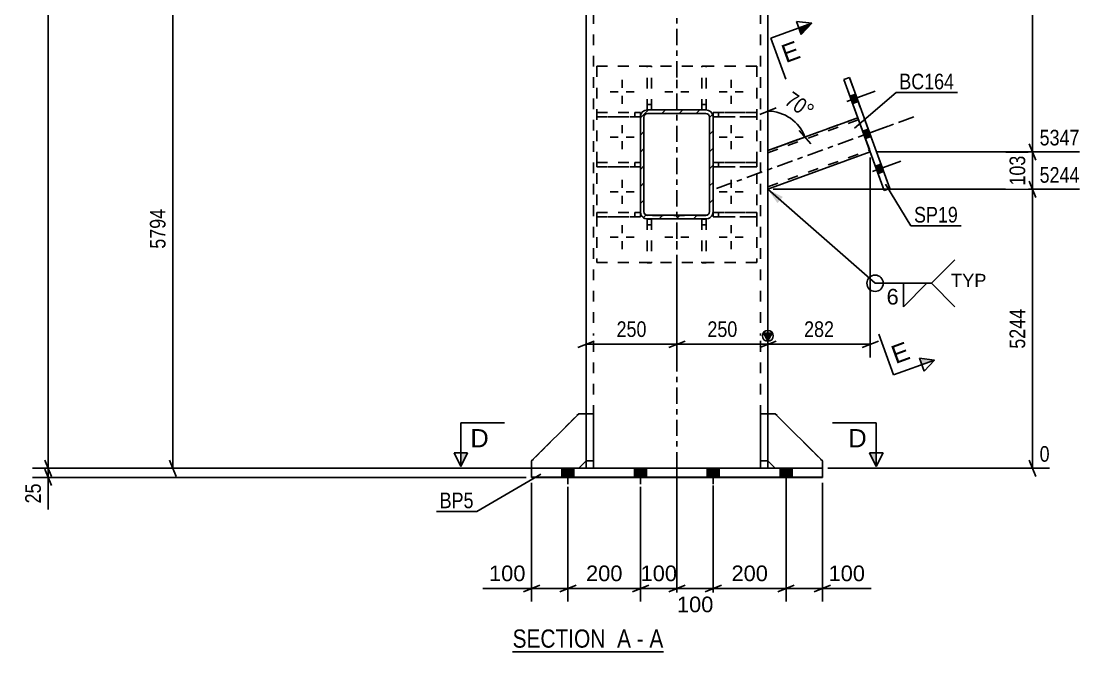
# Model space of a CAD drawing. Header units: millimetres. Extents: x 0 to 841, y 0 to 594.
# Drawn here: x 233.4 to 428.1, y 200.1 to 315.8 of the extents above; entities that cross this region are included whole.
import ezdxf

# ---------------------------------------------------------------- set-up
doc = ezdxf.new("R2010")
doc.units = ezdxf.units.MM
doc.linetypes.add('DXK_LINE_DOT2', pattern=[3.9198, 1.9599, -1.9599])
doc.linetypes.add('DXK_LINE_DOT3', pattern=[5.9187, 2.979, -0.9799, 0.9799, -0.9799])
doc.styles.add('Arial', font='ARIAL.TTF', dxfattribs={"height": 0.2})
doc.styles.add('Arial Narrow', font='ARIALN.TTF', dxfattribs={"height": 0.2})

# ---------------------------------------------------------------- blocks, each defined once
blk = doc.blocks.new('Unknown-284859361-17 - 2444')
at = {"color": 6, "linetype": 'Continuous'}
blk.add_line((323.51, 200.13), (351.16, 200.13), dxfattribs=at)
at = {"color": 0, "linetype": 'Continuous'}
for points in [[(341.62, 200.88), (341.62, 204.38), (323.51, 204.38), (323.51, 200.88)], [(345.23, 200.88), (345.23, 204.38), (342.67, 204.38), (342.67, 200.88)], [(347.55, 200.88), (347.55, 204.38), (346.28, 204.38), (346.28, 200.88)], [(351.16, 200.88), (351.16, 204.38), (348.6, 204.38), (348.6, 200.88)]]:
    blk.add_wipeout(points, dxfattribs=at)
at = {"color": 7, "linetype": 'Continuous', "style": 'Arial Narrow'}
for s, p in [('SECTION ', (323.51, 200.88)), ('A', (342.67, 200.88)), ('A', (348.6, 200.88)), ('-', (346.28, 200.88))]:
    blk.add_text(s, height=3.34, dxfattribs=at).set_placement(p)
blk = doc.blocks.new('Part-284859361-2546 - 2444')
at = {"color": 7, "linetype": 'DXK_LINE_DOT2'}
for p, q in [((338.94, 279.9), (338.94, 280.7)), ((338.94, 280.7), (346.94, 280.7)), ((338.94, 280.7), (345.94, 280.7)), ((345.94, 279.9), (345.94, 280.7)), ((345.94, 280.7), (346.94, 280.7)), ((346.94, 280.7), (346.94, 279.9)), ((346.94, 279.9), (338.94, 279.9)), ((338.94, 279.9), (345.94, 279.9)), ((345.94, 279.9), (346.94, 279.9)), ((346.94, 279.9), (346.94, 279.9))]:
    blk.add_line(p, q, dxfattribs=at)
blk = doc.blocks.new('Part-284859361-2446 - 2444')
at = {"color": 7, "linetype": 'DXK_LINE_DOT2'}
for p, q in [((338.94, 298.23), (338.94, 299.03)), ((338.94, 299.03), (346.94, 299.03)), ((338.94, 299.03), (345.94, 299.03)), ((346.94, 298.23), (338.94, 298.23)), ((338.94, 298.23), (345.94, 298.23)), ((345.94, 298.23), (345.94, 299.03)), ((345.94, 299.03), (346.94, 299.03)), ((345.94, 298.23), (346.94, 298.23)), ((346.94, 299.03), (346.94, 298.23)), ((346.94, 298.23), (346.94, 298.23))]:
    blk.add_line(p, q, dxfattribs=at)
blk = doc.blocks.new('Part-284859361-2570 - 2444')
at = {"color": 7, "linetype": 'DXK_LINE_DOT2'}
for p, q in [((371.65, 243.79), (370.32, 243.79)), ((370.32, 243.79), (370.32, 235.12)), ((371.65, 243.79), (370.32, 243.79)), ((380.32, 235.12), (371.65, 243.79)), ((371.65, 243.79), (371.65, 243.79)), ((371.65, 243.79), (380.32, 235.12)), ((371.65, 233.79), (370.32, 235.12)), ((371.65, 233.79), (371.65, 233.8)), ((371.65, 233.79), (380.32, 233.79)), ((371.65, 233.79), (371.65, 233.79)), ((371.65, 233.79), (380.32, 233.79)), ((380.32, 233.79), (380.32, 235.12)), ((380.32, 233.79), (380.32, 233.8))]:
    blk.add_line(p, q, dxfattribs=at)
at = {"color": 2, "linetype": 'Continuous'}
blk.add_line((371.65, 233.8), (370.32, 235.12), dxfattribs=at)
blk = doc.blocks.new('Part-284859361-2447 - 2444')
at = {"color": 7, "linetype": 'DXK_LINE_DOT2'}
for p, q in [((361.27, 299.03), (360.27, 299.03)), ((360.27, 299.03), (360.27, 299.03)), ((360.27, 299.03), (368.27, 299.03)), ((360.27, 299.03), (360.27, 298.23)), ((360.27, 298.23), (361.27, 298.23)), ((368.27, 298.23), (360.27, 298.23)), ((368.27, 299.03), (361.27, 299.03)), ((361.27, 299.03), (361.27, 298.23)), ((361.27, 298.23), (368.27, 298.23)), ((368.27, 299.03), (368.27, 298.23))]:
    blk.add_line(p, q, dxfattribs=at)
blk = doc.blocks.new('Part-284859361-2512 - 2444')
at = {"color": 2, "linetype": 'Continuous'}
for p, q in [((385.27, 305.48), (384.27, 305.12)), ((384.27, 305.11), (384.27, 305.12)), ((391.68, 284.76), (384.27, 305.12)), ((384.27, 305.11), (384.27, 305.11)), ((384.27, 305.11), (386.83, 298.07)), ((392.68, 285.12), (385.27, 305.48)), ((389.11, 291.8), (391.68, 284.75)), ((391.68, 284.75), (392.68, 285.12)), ((391.68, 284.76), (392.68, 285.12)), ((391.68, 284.75), (391.68, 284.76)), ((392.68, 285.12), (392.68, 285.12)), ((392.68, 285.12), (392.68, 285.12))]:
    blk.add_line(p, q, dxfattribs=at)
at = {"color": 7, "linetype": 'DXK_LINE_DOT2'}
for p, q in [((384.27, 305.11), (385.27, 305.48)), ((392.68, 285.12), (385.27, 305.48)), ((385.27, 305.48), (385.27, 305.48)), ((386.83, 298.07), (389.11, 291.8))]:
    blk.add_line(p, q, dxfattribs=at)
blk = doc.blocks.new('Part-284859361-2590 - 2444')
at = {"color": 7, "linetype": 'DXK_LINE_DOT2'}
for p, q in [((347.04, 298.69), (346.94, 298.18)), ((346.94, 298.17), (347.04, 298.68)), ((346.94, 298.18), (346.94, 280.84)), ((347.65, 298.43), (347.6, 298.17)), ((347.6, 298.18), (347.65, 298.43)), ((347.6, 298.18), (347.6, 280.84)), ((347.65, 298.43), (347.65, 298.43)), ((347.76, 299.41), (348.27, 299.51)), ((348.27, 299.51), (347.76, 299.41)), ((348.01, 298.8), (348.27, 298.85)), ((348.27, 298.84), (348.01, 298.79)), ((348.27, 299.51), (358.94, 299.51)), ((348.27, 299.51), (348.27, 299.51)), ((348.27, 299.51), (358.94, 299.51)), ((348.27, 298.85), (358.94, 298.85)), ((348.27, 298.84), (348.27, 298.85)), ((358.94, 298.84), (348.27, 298.84)), ((358.94, 299.51), (358.94, 299.51)), ((358.94, 299.51), (359.45, 299.41)), ((359.45, 299.41), (358.94, 299.51)), ((358.94, 298.85), (358.94, 298.84)), ((358.94, 298.85), (359.19, 298.8)), ((359.19, 298.79), (358.94, 298.84)), ((359.55, 298.43), (359.55, 298.43)), ((359.6, 298.17), (359.55, 298.43)), ((359.55, 298.43), (359.6, 298.18)), ((359.6, 298.18), (359.6, 280.84)), ((360.27, 298.18), (360.17, 298.69)), ((360.17, 298.68), (360.27, 298.17)), ((360.27, 298.18), (360.27, 280.84)), ((346.94, 280.85), (347.04, 280.34)), ((347.04, 280.33), (346.94, 280.84)), ((347.04, 280.33), (347.04, 280.34)), ((347.65, 280.59), (347.6, 280.85)), ((347.6, 280.84), (347.65, 280.59)), ((359.6, 280.85), (359.55, 280.59)), ((359.55, 280.59), (359.6, 280.84)), ((360.17, 280.34), (360.27, 280.85)), ((360.27, 280.84), (360.17, 280.33)), ((360.17, 280.33), (360.17, 280.34)), ((348.27, 279.51), (347.76, 279.61)), ((347.76, 279.61), (348.27, 279.51)), ((348.27, 280.18), (348.01, 280.23)), ((348.01, 280.22), (348.27, 280.17)), ((348.27, 280.18), (358.94, 280.18)), ((348.27, 280.17), (348.27, 280.18)), ((358.94, 280.17), (348.27, 280.17)), ((348.27, 279.51), (358.94, 279.51)), ((348.27, 279.51), (348.27, 279.51)), ((358.94, 279.51), (348.27, 279.51)), ((359.19, 280.23), (358.94, 280.18)), ((358.94, 280.17), (359.19, 280.22)), ((358.94, 280.18), (358.94, 280.17)), ((359.45, 279.61), (358.94, 279.51)), ((358.94, 279.51), (359.45, 279.61)), ((358.94, 279.51), (358.94, 279.51))]:
    blk.add_line(p, q, dxfattribs=at)
at = {"color": 7, "linetype": 'DXK_LINE_DOT3'}
blk.add_line((353.6, 289.51), (353.6, 289.51), dxfattribs=at)
at = {"color": 7, "linetype": 'DXK_LINE_DOT2'}
for centre, radius, start, end in [((348.27, 298.17), 1.33, 112.5, 157.5), ((348.27, 298.18), 1.33, 112.5, 157.5), ((348.27, 298.18), 0.667, 112.5, 157.5), ((348.27, 298.17), 0.667, 112.5, 157.5), ((358.94, 298.18), 0.667, 22.5, 67.5), ((358.94, 298.17), 0.667, 22.5, 67.5), ((358.94, 298.17), 1.33, 22.5, 67.5), ((358.94, 298.18), 1.33, 22.5, 67.5), ((348.27, 280.85), 1.33, 202.5, 247.5), ((348.27, 280.84), 1.33, 202.5, 247.5), ((348.27, 280.84), 0.667, 202.5, 247.5), ((348.27, 280.85), 0.667, 202.5, 247.5), ((358.94, 280.84), 0.667, 292.5, 337.5), ((358.94, 280.85), 0.667, 292.5, 337.5), ((358.94, 280.85), 1.33, 292.5, 337.5), ((358.94, 280.84), 1.33, 292.5, 337.5)]:
    blk.add_arc(centre, radius, start, end, dxfattribs=at)
blk = doc.blocks.new('Bolt-284859361-2462 - 2444')
at = {"linetype": 'Continuous'}
for points in [[(332.55, 232.13), (334.75, 232.13), (334.75, 233.8), (332.55, 233.8)], [(332.55, 232.12), (334.75, 232.12), (334.75, 233.79), (332.55, 233.79)], [(332.55, 232.12), (334.75, 232.12), (334.75, 233.79), (332.55, 233.79)], [(332.55, 232.13), (334.75, 232.13), (334.75, 233.79), (332.55, 233.79)], [(345.89, 232.13), (348.09, 232.13), (348.09, 233.8), (345.89, 233.8)], [(345.89, 232.12), (348.09, 232.12), (348.09, 233.79), (345.89, 233.79)], [(359.22, 232.13), (361.42, 232.13), (361.42, 233.8), (359.22, 233.8)], [(359.22, 232.12), (361.42, 232.12), (361.42, 233.79), (359.22, 233.79)], [(372.55, 232.13), (374.75, 232.13), (374.75, 233.8), (372.55, 233.8)], [(372.55, 232.12), (374.75, 232.12), (374.75, 233.79), (372.55, 233.79)], [(372.55, 232.12), (374.75, 232.12), (374.75, 233.79), (372.55, 233.79)], [(372.55, 232.13), (374.75, 232.13), (374.75, 233.79), (372.55, 233.79)]]:
    blk.add_hatch(color=1, dxfattribs=at).paths.add_polyline_path(points)
at = {"color": 1, "linetype": 'Continuous'}
for p, q in [((332.55, 232.13), (332.55, 233.8)), ((332.55, 232.12), (332.55, 233.79)), ((332.55, 232.12), (332.55, 233.79)), ((332.55, 232.13), (332.55, 233.79)), ((333.65, 230.86), (333.65, 233.8)), ((333.65, 230.86), (333.65, 233.79)), ((333.65, 230.86), (333.65, 233.79)), ((333.65, 230.86), (333.65, 233.79)), ((334.75, 232.13), (334.75, 233.8)), ((334.75, 232.12), (334.75, 233.79)), ((334.75, 232.12), (334.75, 233.79)), ((334.75, 232.13), (334.75, 233.79)), ((345.89, 232.13), (345.89, 233.8)), ((345.89, 232.12), (345.89, 233.79)), ((346.99, 230.86), (346.99, 233.8)), ((346.99, 230.86), (346.99, 233.79)), ((348.09, 232.13), (348.09, 233.8)), ((348.09, 232.12), (348.09, 233.79)), ((359.22, 232.13), (359.22, 233.8)), ((359.22, 232.12), (359.22, 233.79)), ((360.32, 230.86), (360.32, 233.8)), ((360.32, 230.86), (360.32, 233.79)), ((361.42, 232.13), (361.42, 233.8)), ((361.42, 232.12), (361.42, 233.79)), ((372.55, 232.13), (372.55, 233.8)), ((372.55, 232.12), (372.55, 233.79)), ((372.55, 232.12), (372.55, 233.79)), ((372.55, 232.13), (372.55, 233.79)), ((373.65, 230.86), (373.65, 233.8)), ((373.65, 230.86), (373.65, 233.79)), ((373.65, 230.86), (373.65, 233.79)), ((373.65, 230.86), (373.65, 233.79)), ((374.75, 232.13), (374.75, 233.8)), ((374.75, 232.12), (374.75, 233.79)), ((374.75, 232.12), (374.75, 233.79)), ((374.75, 232.13), (374.75, 233.79))]:
    blk.add_line(p, q, dxfattribs=at)
blk = doc.blocks.new('Bolt-284859361-2463 - 2444')
at = {"linetype": 'Continuous'}
for points in [[(386.89, 301.03), (386.39, 302.41), (385.39, 302.05), (385.89, 300.67)], [(386.89, 301.03), (386.39, 302.41), (385.39, 302.04), (385.89, 300.67)], [(386.89, 301.03), (386.39, 302.41), (385.39, 302.04), (385.89, 300.66)], [(389.23, 294.61), (388.73, 295.99), (387.72, 295.62), (388.22, 294.25)], [(389.23, 294.61), (388.73, 295.99), (387.72, 295.62), (388.22, 294.24)], [(391.56, 288.19), (391.06, 289.57), (390.06, 289.2), (390.56, 287.82)], [(391.56, 288.19), (391.06, 289.57), (390.06, 289.2), (390.56, 287.82)], [(391.56, 288.19), (391.06, 289.57), (390.06, 289.2), (390.56, 287.82)]]:
    blk.add_hatch(color=1, dxfattribs=at).paths.add_polyline_path(points)
at = {"color": 1, "linetype": 'Continuous'}
for p, q in [((384.82, 301.06), (390.02, 302.95)), ((384.82, 301.06), (390.02, 302.95)), ((384.82, 301.06), (390.02, 302.95)), ((385.39, 302.05), (386.39, 302.41)), ((385.39, 302.04), (386.39, 302.41)), ((385.39, 302.04), (386.39, 302.41)), ((385.89, 300.67), (386.89, 301.03)), ((385.89, 300.67), (386.89, 301.03)), ((385.89, 300.66), (386.89, 301.03)), ((387.16, 294.64), (392.36, 296.53)), ((387.16, 294.64), (392.36, 296.53)), ((387.72, 295.62), (388.73, 295.99)), ((387.72, 295.62), (388.73, 295.99)), ((388.22, 294.25), (389.23, 294.61)), ((388.22, 294.24), (389.23, 294.61)), ((389.5, 288.22), (394.7, 290.11)), ((389.5, 288.22), (394.7, 290.11)), ((389.5, 288.21), (394.7, 290.11)), ((390.06, 289.2), (391.06, 289.57)), ((390.06, 289.2), (391.06, 289.57)), ((390.06, 289.2), (391.06, 289.57)), ((390.56, 287.82), (391.56, 288.19)), ((390.56, 287.82), (391.56, 288.19)), ((390.56, 287.82), (391.56, 288.19))]:
    blk.add_line(p, q, dxfattribs=at)
blk = doc.blocks.new('Bolt-284859361-2468 - 2444')
at = {"color": 1, "linetype": 'Continuous'}
for p, q in [((343.6, 305.04), (343.6, 303.58)), ((353.6, 305.04), (353.6, 303.58)), ((363.6, 305.04), (363.6, 303.58)), ((341.4, 302.84), (342.87, 302.84)), ((343.6, 300.64), (343.6, 302.11)), ((345.8, 302.84), (344.34, 302.84)), ((351.4, 302.84), (352.87, 302.84)), ((353.6, 300.64), (353.6, 302.11)), ((355.8, 302.84), (354.34, 302.84)), ((361.4, 302.84), (362.87, 302.84)), ((363.6, 300.64), (363.6, 302.11)), ((365.8, 302.84), (364.34, 302.84)), ((343.6, 296.71), (343.6, 295.24)), ((363.6, 296.71), (363.6, 295.24)), ((341.4, 294.51), (342.87, 294.51)), ((345.8, 294.51), (344.34, 294.51)), ((361.4, 294.51), (362.87, 294.51)), ((365.8, 294.51), (364.34, 294.51)), ((343.6, 292.31), (343.6, 293.77)), ((363.6, 292.31), (363.6, 293.77)), ((343.6, 286.71), (343.6, 285.24)), ((363.6, 286.71), (363.6, 285.24)), ((341.4, 284.51), (342.87, 284.51)), ((345.8, 284.51), (344.34, 284.51)), ((361.4, 284.51), (362.87, 284.51)), ((365.8, 284.51), (364.34, 284.51)), ((343.6, 282.31), (343.6, 283.77)), ((363.6, 282.31), (363.6, 283.77)), ((343.6, 278.37), (343.6, 276.91)), ((353.6, 278.37), (353.6, 276.91)), ((363.6, 278.37), (363.6, 276.91)), ((341.4, 276.17), (342.87, 276.17)), ((343.6, 273.97), (343.6, 275.44)), ((345.8, 276.17), (344.34, 276.17)), ((351.4, 276.17), (352.87, 276.17)), ((353.6, 273.97), (353.6, 275.44)), ((355.8, 276.17), (354.34, 276.17)), ((361.4, 276.17), (362.87, 276.17)), ((363.6, 273.97), (363.6, 275.44)), ((365.8, 276.17), (364.34, 276.17))]:
    blk.add_line(p, q, dxfattribs=at)
blk = doc.blocks.new('Part-284859361-2543 - 2444')
at = {"color": 7, "linetype": 'DXK_LINE_DOT2'}
for p, q in [((361.27, 280.7), (360.27, 280.7)), ((360.27, 280.7), (360.27, 280.7)), ((360.27, 280.7), (368.27, 280.7)), ((360.27, 280.7), (360.27, 279.9)), ((368.27, 280.7), (361.27, 280.7)), ((361.27, 280.7), (361.27, 279.9)), ((368.27, 280.7), (368.27, 279.9)), ((360.27, 279.9), (361.27, 279.9)), ((368.27, 279.9), (360.27, 279.9)), ((361.27, 279.9), (368.27, 279.9))]:
    blk.add_line(p, q, dxfattribs=at)
blk = doc.blocks.new('Part-284859361-2483 - 2444')
at = {"linetype": 'Continuous'}
blk.add_hatch(color=2, dxfattribs=at).paths.add_polyline_path([(370.32, 257.18), (369.52, 258.58), (371.12, 258.58)])
at = {"color": 2, "linetype": 'Continuous'}
for p, q in [((336.99, 517.2), (336.99, 258.13)), ((370.32, 517.2), (370.32, 258.13)), ((336.99, 257.13), (336.99, 243.8)), ((370.32, 257.18), (369.52, 258.58)), ((369.52, 258.58), (371.12, 258.58)), ((371.12, 258.58), (370.32, 257.18)), ((370.32, 257.13), (370.32, 243.8))]:
    blk.add_line(p, q, dxfattribs=at)
at = {"color": 7, "linetype": 'DXK_LINE_DOT2'}
for p, q in [((338.32, 517.2), (338.32, 258.13)), ((368.99, 517.2), (368.99, 258.13)), ((338.32, 257.13), (338.32, 233.79)), ((368.99, 257.13), (368.99, 233.79)), ((336.99, 243.8), (336.99, 233.79)), ((370.32, 243.8), (370.32, 233.79)), ((337.19, 233.79), (336.99, 233.79)), ((336.99, 233.79), (336.99, 233.79)), ((336.99, 233.79), (337.19, 233.79)), ((337.77, 233.8), (337.19, 233.79)), ((337.19, 233.79), (337.77, 233.79)), ((338.63, 233.8), (337.77, 233.8)), ((337.77, 233.79), (338.63, 233.79)), ((338.32, 233.79), (338.32, 233.8)), ((338.32, 233.79), (338.42, 233.79)), ((338.32, 233.79), (338.32, 233.79)), ((338.42, 233.79), (338.32, 233.79)), ((338.42, 233.79), (338.71, 233.79)), ((338.71, 233.79), (338.42, 233.79)), ((339.65, 233.8), (338.63, 233.8)), ((338.63, 233.79), (339.65, 233.79)), ((338.71, 233.79), (339.14, 233.79)), ((339.14, 233.79), (338.71, 233.79)), ((339.14, 233.79), (339.65, 233.79)), ((339.65, 233.79), (339.14, 233.79)), ((339.65, 233.8), (367.65, 233.8)), ((339.65, 233.79), (367.65, 233.79)), ((339.65, 233.79), (367.65, 233.79)), ((339.65, 233.79), (367.65, 233.79)), ((367.65, 233.79), (368.16, 233.79)), ((368.67, 233.8), (367.65, 233.8)), ((368.16, 233.79), (367.65, 233.79)), ((367.65, 233.79), (368.67, 233.79)), ((368.16, 233.79), (368.6, 233.79)), ((368.6, 233.79), (368.16, 233.79)), ((368.6, 233.79), (368.89, 233.79)), ((368.89, 233.79), (368.6, 233.79)), ((369.54, 233.8), (368.67, 233.8)), ((368.67, 233.79), (369.54, 233.79)), ((368.89, 233.79), (368.99, 233.79)), ((368.99, 233.79), (368.89, 233.79)), ((368.99, 233.79), (368.99, 233.8)), ((368.99, 233.79), (368.99, 233.79)), ((370.12, 233.79), (369.54, 233.8)), ((369.54, 233.79), (370.12, 233.79)), ((370.32, 233.79), (370.12, 233.79)), ((370.12, 233.79), (370.32, 233.79)), ((370.32, 233.79), (370.32, 233.79))]:
    blk.add_line(p, q, dxfattribs=at)
at = {"color": 7, "linetype": 'DXK_LINE_DOT3'}
for p, q in [((353.65, 258.13), (353.65, 517.2)), ((353.65, 233.79), (353.65, 257.13))]:
    blk.add_line(p, q, dxfattribs=at)
at = {"color": 2, "linetype": 'Continuous'}
blk.add_circle((370.32, 258.08), 1, dxfattribs=at)
blk = doc.blocks.new('Part-284859361-2498 - 2444')
at = {"color": 2, "linetype": 'Continuous'}
for p, q in [((326.99, 232.12), (326.99, 233.8)), ((326.99, 233.8), (380.32, 233.8)), ((380.32, 232.12), (380.32, 233.8)), ((326.99, 232.13), (326.99, 232.12)), ((380.32, 232.13), (326.99, 232.13)), ((326.99, 232.12), (380.32, 232.12)), ((380.32, 232.13), (380.32, 232.12))]:
    blk.add_line(p, q, dxfattribs=at)
at = {"color": 7, "linetype": 'DXK_LINE_DOT2'}
blk.add_line((326.99, 233.79), (380.32, 233.79), dxfattribs=at)
blk = doc.blocks.new('Part-284859361-2499 - 2444')
at = {"color": 7, "linetype": 'DXK_LINE_DOT2'}
for p, q in [((336.99, 243.79), (336.99, 233.79)), ((338.32, 243.79), (336.99, 243.79)), ((336.99, 243.79), (338.32, 243.79)), ((338.32, 233.79), (338.32, 243.79)), ((336.99, 235.12), (338.32, 235.12)), ((338.32, 235.12), (336.99, 235.12)), ((336.99, 233.79), (336.99, 233.8)), ((336.99, 233.79), (336.99, 233.79)), ((336.99, 233.79), (338.32, 233.79)), ((336.99, 233.79), (338.32, 233.79)), ((338.32, 233.79), (338.32, 233.79))]:
    blk.add_line(p, q, dxfattribs=at)
blk = doc.blocks.new('Part-284859361-2500 - 2444')
at = {"color": 2, "linetype": 'Continuous'}
for p, q in [((335.65, 243.8), (326.99, 235.13)), ((335.65, 243.8), (335.65, 243.8)), ((336.99, 243.8), (335.65, 243.8)), ((326.99, 235.13), (326.99, 235.13)), ((326.99, 235.13), (326.99, 233.8)), ((335.66, 233.8), (336.99, 235.13))]:
    blk.add_line(p, q, dxfattribs=at)
at = {"color": 7, "linetype": 'DXK_LINE_DOT2'}
for p, q in [((326.99, 235.13), (335.65, 243.8)), ((335.65, 243.8), (336.99, 243.8)), ((336.99, 243.8), (336.99, 235.13)), ((335.65, 233.8), (326.99, 233.8)), ((326.99, 233.8), (335.65, 233.8)), ((326.99, 233.8), (326.99, 233.8)), ((336.99, 235.13), (335.65, 233.8)), ((335.65, 233.8), (335.65, 233.8)), ((335.65, 233.8), (335.66, 233.8))]:
    blk.add_line(p, q, dxfattribs=at)
blk = doc.blocks.new('Part-284859361-2501 - 2444')
at = {"color": 7, "linetype": 'DXK_LINE_DOT2'}
for p, q in [((368.99, 233.79), (368.99, 243.79)), ((370.32, 243.79), (368.99, 243.79)), ((368.99, 243.79), (370.32, 243.79)), ((370.32, 233.79), (370.32, 243.79)), ((368.99, 235.12), (370.32, 235.12)), ((370.32, 235.12), (368.99, 235.12)), ((368.99, 233.79), (368.99, 233.79)), ((368.99, 233.79), (370.32, 233.79)), ((368.99, 233.79), (370.32, 233.79)), ((370.32, 233.79), (370.32, 233.8)), ((370.32, 233.79), (370.32, 233.79))]:
    blk.add_line(p, q, dxfattribs=at)
blk = doc.blocks.new('Part-284859361-2502 - 2444')
at = {"color": 2, "linetype": 'Continuous'}
for p, q in [((371.65, 243.8), (370.32, 243.8)), ((380.32, 235.13), (371.65, 243.8)), ((371.65, 243.8), (371.65, 243.8)), ((371.65, 233.8), (370.32, 235.13)), ((380.32, 233.8), (380.32, 235.13))]:
    blk.add_line(p, q, dxfattribs=at)
at = {"color": 7, "linetype": 'DXK_LINE_DOT2'}
for p, q in [((370.32, 243.8), (370.32, 235.13)), ((371.65, 243.8), (370.32, 243.8)), ((371.65, 243.8), (380.32, 235.13)), ((371.65, 233.8), (370.32, 235.13)), ((371.65, 233.8), (371.65, 233.8)), ((371.65, 233.8), (380.32, 233.8)), ((371.65, 233.8), (371.65, 233.8)), ((380.32, 233.8), (371.65, 233.8)), ((380.32, 233.8), (380.32, 233.8)), ((380.32, 233.8), (380.32, 233.8)), ((380.32, 233.8), (380.32, 233.8))]:
    blk.add_line(p, q, dxfattribs=at)
blk = doc.blocks.new('Part-284859361-2503 - 2444')
at = {"color": 2, "linetype": 'Continuous'}
for p, q in [((336.99, 243.8), (336.99, 243.8)), ((338.32, 243.8), (336.99, 243.8)), ((336.99, 243.8), (336.99, 233.8)), ((338.32, 243.8), (338.32, 243.8)), ((338.32, 243.8), (338.32, 233.8)), ((338.32, 235.13), (336.99, 235.13)), ((336.99, 233.8), (338.32, 233.8))]:
    blk.add_line(p, q, dxfattribs=at)
at = {"color": 7, "linetype": 'DXK_LINE_DOT2'}
for p, q in [((336.99, 243.8), (338.32, 243.8)), ((336.99, 235.13), (338.32, 235.13)), ((336.99, 235.13), (336.99, 233.8)), ((338.32, 233.8), (336.99, 233.8)), ((336.99, 233.8), (336.99, 233.8)), ((338.32, 235.13), (338.32, 233.8)), ((338.32, 233.8), (338.32, 233.8))]:
    blk.add_line(p, q, dxfattribs=at)
blk = doc.blocks.new('Part-284859361-2504 - 2444')
at = {"color": 7, "linetype": 'DXK_LINE_DOT2'}
for p, q in [((326.99, 235.12), (335.65, 243.79)), ((335.65, 243.79), (326.99, 235.12)), ((335.65, 243.79), (336.99, 243.79)), ((335.65, 243.79), (335.65, 243.79)), ((336.99, 243.79), (335.65, 243.79)), ((336.99, 243.79), (336.99, 235.12)), ((326.99, 233.79), (326.99, 235.12)), ((335.65, 233.79), (326.99, 233.79)), ((326.99, 233.79), (335.65, 233.79)), ((336.99, 235.12), (335.65, 233.79)), ((335.65, 233.79), (335.66, 233.8)), ((335.65, 233.79), (335.65, 233.79))]:
    blk.add_line(p, q, dxfattribs=at)
at = {"color": 2, "linetype": 'Continuous'}
blk.add_line((335.66, 233.8), (336.99, 235.12), dxfattribs=at)
blk = doc.blocks.new('Part-284859361-2575 - 2444')
at = {"color": 7, "linetype": 'DXK_LINE_DOT3'}
blk.add_line((360.92, 285.09), (397.37, 298.35), dxfattribs=at)
at = {"color": 2, "linetype": 'Continuous'}
for p, q in [((370.32, 292.06), (386.83, 298.07)), ((370.32, 284.96), (389.11, 291.8)), ((370.32, 284.96), (389.11, 291.8))]:
    blk.add_line(p, q, dxfattribs=at)
at = {"color": 7, "linetype": 'DXK_LINE_DOT2'}
for p, q in [((370.32, 292.05), (386.83, 298.07)), ((386.83, 298.07), (386.83, 298.07)), ((386.83, 298.07), (386.85, 298.01)), ((386.85, 298.01), (386.83, 298.07)), ((386.85, 298.01), (386.91, 297.85)), ((386.91, 297.85), (386.85, 298.01)), ((386.91, 297.85), (387, 297.6)), ((386.97, 297.69), (386.91, 297.85)), ((370.32, 291.63), (386.97, 297.69)), ((370.32, 291.63), (386.97, 297.69)), ((386.97, 297.69), (388.97, 292.21)), ((386.97, 297.69), (386.97, 297.69)), ((386.98, 297.66), (386.97, 297.69)), ((386.98, 297.66), (386.97, 297.69)), ((387.01, 297.58), (386.98, 297.66)), ((387, 297.6), (386.98, 297.66)), ((387, 297.6), (388.95, 292.27)), ((387.01, 297.58), (387, 297.6)), ((387.01, 297.58), (388.89, 292.41)), ((387.01, 297.58), (388.94, 292.29)), ((370.32, 285.39), (388.98, 292.18)), ((370.32, 285.39), (388.98, 292.18)), ((370.32, 292.06), (370.32, 284.96)), ((388.94, 292.29), (388.89, 292.41)), ((388.94, 292.29), (388.97, 292.21)), ((388.97, 292.21), (388.94, 292.29)), ((388.95, 292.27), (389.03, 292.02)), ((388.97, 292.21), (388.98, 292.18)), ((388.98, 292.18), (388.97, 292.21)), ((389.03, 292.02), (388.97, 292.21)), ((388.98, 292.18), (388.98, 292.18)), ((389.03, 292.02), (389.09, 291.86)), ((389.09, 291.86), (389.03, 292.02)), ((389.09, 291.86), (389.11, 291.8)), ((389.11, 291.8), (389.09, 291.86)), ((389.11, 291.8), (389.11, 291.8))]:
    blk.add_line(p, q, dxfattribs=at)
blk = doc.blocks.new('Part-284859361-2522 - 2444')
at = {"linetype": 'Continuous'}
h = blk.add_hatch(dxfattribs=at)
h.set_pattern_fill('', scale=0.7, style=0, pattern_type=0)
h.set_pattern_definition([(45, (360.1673, 298.698), (-1.57154, 1.57154), [])])
h.paths.add_polyline_path([(360.27, 298.19), (360.17, 298.7), (359.88, 299.13), (359.45, 299.42), (358.94, 299.52), (348.27, 299.52), (347.76, 299.42), (347.33, 299.13), (347.04, 298.7), (346.94, 298.19), (346.94, 280.85), (347.04, 280.34), (347.33, 279.91), (347.76, 279.62), (348.27, 279.52), (358.94, 279.52), (359.45, 279.62), (359.88, 279.91), (360.17, 280.34), (360.27, 280.85)])
h.paths.add_polyline_path([(359.55, 280.6), (359.41, 280.38), (359.19, 280.24), (358.94, 280.19), (348.27, 280.19), (348.01, 280.24), (347.8, 280.38), (347.65, 280.6), (347.6, 280.85), (347.6, 298.19), (347.65, 298.44), (347.8, 298.66), (348.01, 298.8), (348.27, 298.85), (358.94, 298.85), (359.19, 298.8), (359.41, 298.66), (359.55, 298.44), (359.6, 298.19), (359.6, 280.85)])
at = {"color": 7, "linetype": 'DXK_LINE_DOT2'}
for p, q in [((346.94, 298.19), (347.04, 298.7)), ((346.94, 298.19), (346.94, 298.19)), ((346.94, 298.19), (346.94, 280.85)), ((347.65, 298.44), (347.6, 298.19)), ((347.6, 298.19), (347.6, 298.19)), ((347.6, 280.85), (347.6, 298.19)), ((347.65, 298.44), (347.65, 298.44)), ((347.76, 299.42), (348.27, 299.52)), ((348.27, 299.52), (358.94, 299.52)), ((348.27, 299.52), (348.27, 299.52)), ((358.94, 299.52), (358.94, 299.52)), ((358.94, 299.52), (359.45, 299.42)), ((359.55, 298.44), (359.55, 298.44)), ((359.6, 298.19), (359.55, 298.44)), ((359.6, 298.19), (359.6, 298.19)), ((359.6, 280.85), (359.6, 298.19)), ((360.17, 298.7), (360.27, 298.19)), ((360.27, 298.19), (360.27, 280.85)), ((347.04, 280.34), (346.94, 280.85)), ((347.04, 280.34), (347.04, 280.34)), ((347.6, 280.85), (347.6, 280.85)), ((347.6, 280.85), (347.65, 280.6)), ((359.55, 280.6), (359.6, 280.85)), ((359.6, 280.85), (359.6, 280.85)), ((360.27, 280.85), (360.17, 280.34)), ((360.17, 280.34), (360.17, 280.34)), ((348.01, 280.24), (348.27, 280.19)), ((348.27, 280.19), (348.27, 280.19)), ((348.27, 280.19), (358.94, 280.19)), ((358.94, 280.19), (359.19, 280.24)), ((358.94, 280.19), (358.94, 280.19))]:
    blk.add_line(p, q, dxfattribs=at)
at = {"color": 2, "linetype": 'Continuous'}
for p, q in [((347.04, 298.7), (346.94, 298.19)), ((346.94, 280.85), (346.94, 298.19)), ((347.6, 298.19), (347.65, 298.44)), ((347.6, 280.85), (347.6, 298.19)), ((348.27, 299.52), (347.76, 299.42)), ((348.27, 298.85), (348.01, 298.8)), ((348.01, 298.8), (348.27, 298.85)), ((348.27, 299.52), (358.94, 299.52)), ((348.27, 298.85), (348.27, 298.85)), ((348.27, 298.85), (358.94, 298.85)), ((348.27, 298.85), (358.94, 298.85)), ((359.45, 299.42), (358.94, 299.52)), ((358.94, 298.85), (358.94, 298.85)), ((359.19, 298.8), (358.94, 298.85)), ((358.94, 298.85), (359.19, 298.8)), ((359.55, 298.44), (359.6, 298.19)), ((359.6, 280.85), (359.6, 298.19)), ((360.27, 298.19), (360.17, 298.7)), ((360.27, 280.85), (360.27, 298.19)), ((346.94, 280.85), (347.04, 280.34)), ((347.65, 280.6), (347.6, 280.85)), ((359.6, 280.85), (359.55, 280.6)), ((360.17, 280.34), (360.27, 280.85)), ((348.27, 279.52), (347.76, 279.62)), ((347.76, 279.62), (348.27, 279.52)), ((348.27, 280.19), (348.01, 280.24)), ((348.27, 280.19), (358.94, 280.19)), ((348.27, 279.52), (358.94, 279.52)), ((348.27, 279.52), (348.27, 279.52)), ((348.27, 279.52), (358.94, 279.52)), ((359.19, 280.24), (358.94, 280.19)), ((359.45, 279.62), (358.94, 279.52)), ((358.94, 279.52), (359.45, 279.62)), ((358.94, 279.52), (358.94, 279.52))]:
    blk.add_line(p, q, dxfattribs=at)
at = {"color": 7, "linetype": 'DXK_LINE_DOT3'}
blk.add_line((353.6, 289.52), (353.6, 289.52), dxfattribs=at)
at = {"color": 7, "linetype": 'DXK_LINE_DOT2'}
for centre, radius, start, end in [((348.27, 298.19), 1.33, 112.5, 157.5), ((358.94, 298.19), 1.33, 22.5, 67.5), ((348.27, 280.85), 0.667, 202.5, 247.5), ((358.94, 280.85), 0.667, 292.5, 337.5)]:
    blk.add_arc(centre, radius, start, end, dxfattribs=at)
at = {"color": 2, "linetype": 'Continuous'}
for centre, radius, start, end in [((348.27, 298.19), 1.33, 112.5, 157.5), ((348.27, 298.19), 0.667, 112.5, 157.5), ((348.27, 298.19), 0.667, 112.5, 157.5), ((358.94, 298.19), 0.667, 22.5, 67.5), ((358.94, 298.19), 0.667, 22.5, 67.5), ((358.94, 298.19), 1.33, 22.5, 67.5), ((348.27, 280.85), 1.33, 202.5, 247.5), ((348.27, 280.85), 1.33, 202.5, 247.5), ((348.27, 280.85), 0.667, 202.5, 247.5), ((358.94, 280.85), 0.667, 292.5, 337.5), ((358.94, 280.85), 1.33, 292.5, 337.5), ((358.94, 280.85), 1.33, 292.5, 337.5)]:
    blk.add_arc(centre, radius, start, end, dxfattribs=at)
blk = doc.blocks.new('Part-284859361-2539 - 2444')
at = {"color": 7, "linetype": 'DXK_LINE_DOT2'}
for p, q in [((348.2, 299.51), (348.2, 307.51)), ((348.2, 307.51), (349, 307.51)), ((349, 299.51), (349, 307.51)), ((348.2, 300.51), (349, 300.51)), ((348.2, 299.51), (349, 299.51)), ((349, 299.51), (348.2, 299.51)), ((348.2, 299.51), (348.2, 299.51)), ((349, 299.51), (349, 299.51))]:
    blk.add_line(p, q, dxfattribs=at)
blk = doc.blocks.new('Part-284859361-2540 - 2444')
at = {"color": 7, "linetype": 'DXK_LINE_DOT2'}
for p, q in [((358.2, 299.51), (358.2, 307.51)), ((358.2, 307.51), (359, 307.51)), ((359, 299.51), (359, 307.51)), ((358.2, 300.51), (359, 300.51)), ((358.2, 299.51), (359, 299.51)), ((359, 299.51), (358.2, 299.51)), ((358.2, 299.51), (358.2, 299.51)), ((359, 299.51), (359, 299.51))]:
    blk.add_line(p, q, dxfattribs=at)
blk = doc.blocks.new('Part-284859361-2541 - 2444')
at = {"color": 7, "linetype": 'DXK_LINE_DOT2'}
for p, q in [((348.2, 279.46), (348.2, 279.46)), ((348.2, 279.46), (348.2, 271.46)), ((348.2, 279.46), (349, 279.46)), ((348.2, 279.46), (349, 279.46)), ((348.2, 278.46), (349, 278.46)), ((349, 279.46), (349, 279.46)), ((349, 279.46), (349, 271.46)), ((349, 271.46), (348.2, 271.46))]:
    blk.add_line(p, q, dxfattribs=at)
blk = doc.blocks.new('Part-284859361-2542 - 2444')
at = {"color": 7, "linetype": 'DXK_LINE_DOT2'}
for p, q in [((358.2, 279.46), (358.2, 279.46)), ((358.2, 279.46), (358.2, 271.46)), ((358.2, 279.46), (359, 279.46)), ((358.2, 279.46), (359, 279.46)), ((358.2, 278.46), (359, 278.46)), ((359, 279.46), (359, 279.46)), ((359, 279.46), (359, 271.46)), ((359, 271.46), (358.2, 271.46))]:
    blk.add_line(p, q, dxfattribs=at)
blk = doc.blocks.new('Part-284859361-2545 - 2444')
at = {"color": 7, "linetype": 'DXK_LINE_DOT2'}
for p, q in [((361.27, 289.86), (360.27, 289.86)), ((360.27, 289.86), (360.27, 289.86)), ((360.27, 289.86), (368.27, 289.86)), ((360.27, 289.86), (360.27, 289.06)), ((360.27, 289.06), (361.27, 289.06)), ((368.27, 289.06), (360.27, 289.06)), ((368.27, 289.86), (361.27, 289.86)), ((361.27, 289.86), (361.27, 289.06)), ((361.27, 289.06), (368.27, 289.06)), ((368.27, 289.86), (368.27, 289.06))]:
    blk.add_line(p, q, dxfattribs=at)
blk = doc.blocks.new('Part-284859361-2548 - 2444')
at = {"color": 7, "linetype": 'DXK_LINE_DOT2'}
for p, q in [((338.94, 289.06), (338.94, 289.86)), ((338.94, 289.86), (346.94, 289.86)), ((338.94, 289.86), (345.94, 289.86)), ((346.94, 289.06), (338.94, 289.06)), ((338.94, 289.06), (345.94, 289.06)), ((345.94, 289.06), (345.94, 289.86)), ((345.94, 289.86), (346.94, 289.86)), ((345.94, 289.06), (346.94, 289.06)), ((346.94, 289.86), (346.94, 289.06)), ((346.94, 289.06), (346.94, 289.06))]:
    blk.add_line(p, q, dxfattribs=at)
blk = doc.blocks.new('Part-284859361-2569 - 2444')
at = {"color": 2, "linetype": 'Continuous'}
for p, q in [((368.99, 243.8), (368.99, 243.8)), ((370.32, 243.8), (368.99, 243.8)), ((368.99, 243.8), (368.99, 233.8)), ((370.32, 243.8), (370.32, 243.8)), ((370.32, 243.8), (370.32, 233.8)), ((370.32, 235.13), (368.99, 235.13)), ((368.99, 233.8), (370.32, 233.8))]:
    blk.add_line(p, q, dxfattribs=at)
at = {"color": 7, "linetype": 'DXK_LINE_DOT2'}
for p, q in [((368.99, 243.8), (370.32, 243.8)), ((368.99, 235.13), (370.32, 235.13)), ((368.99, 235.13), (368.99, 233.8)), ((370.32, 233.8), (368.99, 233.8)), ((368.99, 233.8), (368.99, 233.8)), ((370.32, 235.13), (370.32, 233.8)), ((370.32, 233.8), (370.32, 233.8))]:
    blk.add_line(p, q, dxfattribs=at)
blk = doc.blocks.new('Part-284859361-2552 - 2444')
at = {"color": 7, "linetype": 'DXK_LINE_DOT2'}
for p, q in [((338.94, 307.51), (338.94, 271.51)), ((338.94, 307.51), (368.27, 307.51)), ((368.27, 307.51), (338.94, 307.51)), ((368.27, 307.51), (368.27, 271.51)), ((338.94, 271.51), (338.94, 271.51)), ((338.94, 271.51), (368.27, 271.51)), ((368.27, 271.51), (338.94, 271.51)), ((368.27, 271.51), (368.27, 271.51))]:
    blk.add_line(p, q, dxfattribs=at)
blk = doc.blocks.new('StraightDimension-284859361-6823 - 2444')
at = {"color": 7, "linetype": 'Continuous'}
for p, q in [((370.32, 283.96), (370.32, 254.12)), ((353.65, 270.51), (353.65, 254.12)), ((355.15, 257.12), (352.15, 255.92)), ((368.82, 255.92), (371.82, 257.12)), ((353.65, 256.52), (370.32, 256.52))]:
    blk.add_line(p, q, dxfattribs=at)
at = {"color": 0}
blk.add_wipeout([(365.33, 257.27), (365.33, 261.47), (358.64, 261.47), (358.64, 257.27)], dxfattribs=at)
at = {"color": 3, "style": 'Arial Narrow'}
blk.add_text('250', height=2.863, dxfattribs=at).set_placement((359.24, 257.87))
blk = doc.blocks.new('StraightDimension-284859361-6340 - 2444')
at = {"color": 7, "linetype": 'Continuous'}
for p, q in [((419.46, 283.46), (418.26, 286.46)), ((371.32, 284.96), (427.47, 284.96)), ((418.86, 233.79), (418.86, 284.96)), ((381.32, 233.79), (421.99, 233.79)), ((418.26, 235.29), (419.46, 232.29))]:
    blk.add_line(p, q, dxfattribs=at)
at = {"color": 0, "linetype": 'Continuous'}
for points in [[(428.07, 285.56), (428.07, 289.76), (419.56, 289.76), (419.56, 285.56)], [(422.59, 234.39), (422.59, 238.59), (419.56, 238.59), (419.56, 234.39)]]:
    blk.add_wipeout(points, dxfattribs=at)
at = {"color": 0}
blk.add_wipeout([(418.11, 263.63), (413.91, 263.63), (413.91, 255.12), (418.11, 255.12)], dxfattribs=at)
at = {"color": 3, "linetype": 'Continuous', "style": 'Arial Narrow'}
for s, height, p in [('5244', 2.863, (420.16, 286.16)), ('0', 2.86, (420.16, 234.99))]:
    blk.add_text(s, height=height, dxfattribs=at).set_placement(p)
at = {"color": 3, "style": 'Arial Narrow'}
blk.add_text('5244', height=2.863, rotation=90.0002, dxfattribs=at).set_placement((417.51, 255.72))
blk = doc.blocks.new('StraightDimension-284859361-6339 - 2444')
at = {"color": 7, "linetype": 'Continuous'}
for p, q in [((418.26, 293.3), (419.46, 290.3)), ((390.11, 291.8), (427.47, 291.8)), ((418.86, 284.96), (418.86, 291.8)), ((419.46, 283.46), (418.26, 286.46)), ((371.32, 284.96), (427.47, 284.96))]:
    blk.add_line(p, q, dxfattribs=at)
at = {"color": 0, "linetype": 'Continuous'}
blk.add_wipeout([(428.07, 292.4), (428.07, 296.6), (419.56, 296.6), (419.56, 292.4)], dxfattribs=at)
at = {"color": 0}
blk.add_wipeout([(418.11, 291.72), (413.91, 291.72), (413.91, 285.04), (418.11, 285.04)], dxfattribs=at)
at = {"color": 3, "linetype": 'Continuous', "style": 'Arial Narrow'}
blk.add_text('5347', height=2.863, dxfattribs=at).set_placement((420.16, 293))
at = {"color": 3, "style": 'Arial Narrow'}
blk.add_text('103', height=2.863, rotation=90.0002, dxfattribs=at).set_placement((417.51, 285.64))
blk = doc.blocks.new('StraightDimension-284859361-6669 - 2444')
at = {"color": 7, "linetype": 'Continuous'}
for p, q in [((353.65, 234.7), (353.65, 209.33)), ((346.99, 230.41), (346.99, 209.33)), ((345.49, 211.13), (348.49, 212.33)), ((355.15, 212.33), (352.15, 211.13)), ((346.99, 211.73), (353.65, 211.73))]:
    blk.add_line(p, q, dxfattribs=at)
at = {"color": 0}
blk.add_wipeout([(354.26, 212.48), (354.26, 216.68), (346.38, 216.68), (346.38, 212.48)], dxfattribs=at)
at = {"color": 3, "style": 'Arial'}
blk.add_text('100', height=2.865, dxfattribs=at).set_placement((346.98, 213.08))
blk = doc.blocks.new('StraightDimension-284859361-6671 - 2444')
at = {"color": 7, "linetype": 'Continuous'}
for p, q in [((326.99, 231.13), (326.99, 209.33)), ((333.65, 230.41), (333.65, 209.33)), ((325.49, 211.13), (328.49, 212.33)), ((335.15, 212.33), (332.15, 211.13)), ((326.99, 211.73), (333.65, 211.73))]:
    blk.add_line(p, q, dxfattribs=at)
at = {"color": 0}
blk.add_wipeout([(326.46, 212.48), (326.46, 216.68), (318.59, 216.68), (318.59, 212.48)], dxfattribs=at)
at = {"color": 7, "linetype": 'Continuous'}
blk.add_line((326.99, 211.73), (318.07, 211.73), dxfattribs=at)
blk.add_line((326.99, 211.73), (318.07, 211.73), dxfattribs=at)
at = {"color": 3, "style": 'Arial'}
blk.add_text('100', height=2.865, dxfattribs=at).set_placement((319.19, 213.08))
blk = doc.blocks.new('StraightDimension-284859361-2671 - 2444')
at = {"color": 7, "linetype": 'Continuous'}
for p, q in [((238.35, 233.8), (238.35, 517.2)), ((325.99, 233.8), (235.5, 233.8)), ((237.75, 235.3), (238.95, 232.3))]:
    blk.add_line(p, q, dxfattribs=at)
blk = doc.blocks.new('StraightDimension-284859361-2676 - 2444')
at = {"color": 7, "linetype": 'Continuous'}
for p, q in [((325.99, 233.8), (235.5, 233.8)), ((237.75, 235.3), (238.95, 232.3)), ((238.95, 230.62), (237.75, 233.62)), ((238.35, 232.12), (238.35, 233.8)), ((325.99, 232.12), (235.5, 232.12))]:
    blk.add_line(p, q, dxfattribs=at)
at = {"color": 0}
blk.add_wipeout([(237.6, 231.6), (233.4, 231.6), (233.4, 226.74), (237.6, 226.74)], dxfattribs=at)
at = {"color": 7, "linetype": 'Continuous'}
blk.add_line((238.35, 232.12), (238.35, 226.21), dxfattribs=at)
blk.add_line((238.35, 232.12), (238.35, 226.21), dxfattribs=at)
at = {"color": 3, "style": 'Arial Narrow'}
blk.add_text('25', height=2.863, rotation=90.0002, dxfattribs=at).set_placement((237, 227.34))
blk = doc.blocks.new('StraightDimension-284859361-6338 - 2444')
at = {"color": 7, "linetype": 'Continuous'}
for p, q in [((418.86, 291.8), (418.86, 508.44)), ((418.26, 293.3), (419.46, 290.3)), ((390.11, 291.8), (427.47, 291.8))]:
    blk.add_line(p, q, dxfattribs=at)
blk = doc.blocks.new('StraightDimension-284859361-6425 - 2444')
at = {"color": 7, "linetype": 'Continuous'}
for p, q in [((335.99, 321.63), (258.36, 321.63)), ((261.81, 320.13), (260.61, 323.13)), ((261.21, 233.8), (261.21, 321.63)), ((335.99, 233.8), (258.36, 233.8)), ((260.61, 235.3), (261.81, 232.3))]:
    blk.add_line(p, q, dxfattribs=at)
at = {"color": 0}
blk.add_wipeout([(260.46, 281.97), (256.26, 281.97), (256.26, 273.46), (260.46, 273.46)], dxfattribs=at)
at = {"color": 3, "style": 'Arial Narrow'}
blk.add_text('5794', height=2.863, rotation=90.0002, dxfattribs=at).set_placement((259.86, 274.06))
blk = doc.blocks.new('AngleDimension-284859361-6662 - 2444')
at = {"color": 7, "linetype": 'Continuous'}
for p, q in [((368.82, 298.69), (371.82, 299.89)), ((370.32, 299.29), (370.32, 292.05)), ((377.12, 294.53), (370.32, 292.05)), ((371.26, 292.39), (377.12, 294.53)), ((378.19, 293.32), (376.04, 295.73))]:
    blk.add_line(p, q, dxfattribs=at)
blk.add_arc((370.32, 292.05), 7.23, 20, 90, dxfattribs=at)
at = {"color": 0}
blk.add_wipeout([(377.63, 296.86), (380.04, 300.3), (374.75, 304.01), (372.34, 300.57)], dxfattribs=at)
at = {"color": 3, "style": 'Arial Narrow'}
blk.add_text('70°', height=2.863, rotation=-35.002, dxfattribs=at).set_placement((373.18, 300.71))
blk = doc.blocks.new('StraightDimension-284859361-6666 - 2444')
at = {"color": 7, "linetype": 'Continuous'}
for p, q in [((373.65, 231.96), (373.65, 209.33)), ((380.32, 231.13), (380.32, 209.33)), ((372.15, 211.13), (375.15, 212.33)), ((381.82, 212.33), (378.82, 211.13)), ((373.65, 211.73), (380.32, 211.73))]:
    blk.add_line(p, q, dxfattribs=at)
at = {"color": 0}
blk.add_wipeout([(388.72, 212.48), (388.72, 216.68), (380.85, 216.68), (380.85, 212.48)], dxfattribs=at)
at = {"color": 7, "linetype": 'Continuous'}
blk.add_line((380.32, 211.73), (389.24, 211.73), dxfattribs=at)
blk.add_line((380.32, 211.73), (389.24, 211.73), dxfattribs=at)
at = {"color": 3, "style": 'Arial'}
blk.add_text('100', height=2.865, dxfattribs=at).set_placement((381.45, 213.08))
blk = doc.blocks.new('StraightDimension-284859361-6667 - 2444')
at = {"color": 7, "linetype": 'Continuous'}
for p, q in [((373.65, 231.96), (373.65, 209.33)), ((360.32, 230.63), (360.32, 209.33)), ((361.82, 212.33), (358.82, 211.13)), ((372.15, 211.13), (375.15, 212.33)), ((360.32, 211.73), (373.65, 211.73))]:
    blk.add_line(p, q, dxfattribs=at)
at = {"color": 0}
blk.add_wipeout([(370.92, 212.48), (370.92, 216.68), (363.05, 216.68), (363.05, 212.48)], dxfattribs=at)
at = {"color": 3, "style": 'Arial'}
blk.add_text('200', height=2.865, dxfattribs=at).set_placement((363.65, 213.08))
blk = doc.blocks.new('StraightDimension-284859361-6668 - 2444')
at = {"color": 7, "linetype": 'Continuous'}
for p, q in [((353.65, 234.7), (353.65, 208.88)), ((360.32, 230.63), (360.32, 208.88)), ((352.15, 211.13), (355.15, 212.33)), ((361.82, 212.33), (358.82, 211.13)), ((353.65, 211.73), (360.32, 211.73))]:
    blk.add_line(p, q, dxfattribs=at)
at = {"color": 0}
blk.add_wipeout([(360.92, 206.78), (360.92, 210.98), (353.05, 210.98), (353.05, 206.78)], dxfattribs=at)
at = {"color": 3, "style": 'Arial'}
blk.add_text('100', height=2.865, dxfattribs=at).set_placement((353.65, 207.38))
blk = doc.blocks.new('StraightDimension-284859361-6670 - 2444')
at = {"color": 7, "linetype": 'Continuous'}
for p, q in [((333.65, 230.41), (333.65, 209.33)), ((346.99, 230.41), (346.99, 209.33)), ((335.15, 212.33), (332.15, 211.13)), ((345.49, 211.13), (348.49, 212.33)), ((333.65, 211.73), (346.99, 211.73))]:
    blk.add_line(p, q, dxfattribs=at)
at = {"color": 0}
blk.add_wipeout([(344.26, 212.48), (344.26, 216.68), (336.38, 216.68), (336.38, 212.48)], dxfattribs=at)
at = {"color": 3, "style": 'Arial'}
blk.add_text('200', height=2.865, dxfattribs=at).set_placement((336.98, 213.08))
blk = doc.blocks.new('StraightDimension-284859361-6822 - 2444')
at = {"color": 7, "linetype": 'Continuous'}
for p, q in [((389.11, 290.8), (389.11, 254.12)), ((370.32, 283.96), (370.32, 254.12)), ((371.82, 257.12), (368.82, 255.92)), ((387.61, 255.92), (390.61, 257.12)), ((370.32, 256.52), (389.11, 256.52))]:
    blk.add_line(p, q, dxfattribs=at)
at = {"color": 0}
blk.add_wipeout([(383.06, 257.27), (383.06, 261.47), (376.37, 261.47), (376.37, 257.27)], dxfattribs=at)
at = {"color": 3, "style": 'Arial Narrow'}
blk.add_text('282', height=2.863, dxfattribs=at).set_placement((376.97, 257.87))
blk = doc.blocks.new('StraightDimension-284859361-6824 - 2444')
at = {"color": 7, "linetype": 'Continuous'}
for p, q in [((353.65, 270.51), (353.65, 254.12)), ((336.99, 267.61), (336.99, 254.12)), ((338.49, 257.12), (335.49, 255.92)), ((352.15, 255.92), (355.15, 257.12)), ((336.99, 256.52), (353.65, 256.52))]:
    blk.add_line(p, q, dxfattribs=at)
at = {"color": 0}
blk.add_wipeout([(348.66, 257.27), (348.66, 261.47), (341.98, 261.47), (341.98, 257.27)], dxfattribs=at)
at = {"color": 3, "style": 'Arial Narrow'}
blk.add_text('250', height=2.863, dxfattribs=at).set_placement((342.58, 257.87))
blk = doc.blocks.new('Mark-284859361-2494 - 2444')
at = {"color": 0}
blk.add_wipeout([(316.35, 226.46), (316.35, 229.46), (310.14, 229.46), (310.14, 226.46)], dxfattribs=at)
blk.add_wipeout([(316.35, 226.46), (316.35, 229.46), (310.14, 229.46), (310.14, 226.46)], dxfattribs=at)
at = {"color": 30, "linetype": 'Continuous'}
for p in [(328.71, 232.71), (309.54, 225.86)]:
    blk.add_line(p, (316.95, 225.86), dxfattribs=at)
at = {"color": 3, "style": 'Arial Narrow'}
blk.add_text('BP5', height=2.863, dxfattribs=at).set_placement((310.14, 226.46))
blk = doc.blocks.new('Mark-284859361-2508 - 2444')
at = {"color": 0}
blk.add_wipeout([(405.17, 278.86), (405.17, 281.86), (397.13, 281.86), (397.13, 278.86)], dxfattribs=at)
blk.add_wipeout([(405.17, 278.86), (405.17, 281.86), (397.13, 281.86), (397.13, 278.86)], dxfattribs=at)
at = {"color": 30, "linetype": 'Continuous'}
for p, q in [((391.9, 285.91), (396.53, 278.26)), ((396.53, 278.26), (405.77, 278.26))]:
    blk.add_line(p, q, dxfattribs=at)
at = {"color": 3, "style": 'Arial Narrow'}
blk.add_text('SP19', height=2.863, dxfattribs=at).set_placement((397.13, 278.86))
blk = doc.blocks.new('SectionMark-284859361-2870 - 2444')
at = {"linetype": 'Continuous'}
for points in [[(314.02, 236.63), (315.27, 236.63), (314.02, 234.13)], [(388.95, 236.63), (390.2, 236.63), (390.2, 234.13)]]:
    blk.add_hatch(color=6, dxfattribs=at).paths.add_polyline_path(points)
at = {"color": 6, "linetype": 'Continuous'}
for p, q in [((314.02, 242.13), (322.02, 242.13)), ((314.02, 242.13), (314.02, 234.13)), ((390.2, 242.13), (382.2, 242.13)), ((390.2, 242.13), (390.2, 234.13)), ((314.02, 234.13), (312.77, 236.63)), ((315.27, 236.63), (312.77, 236.63)), ((314.02, 234.13), (315.27, 236.63)), ((388.95, 236.63), (391.45, 236.63)), ((390.2, 234.13), (388.95, 236.63)), ((391.45, 236.63), (390.2, 234.13))]:
    blk.add_line(p, q, dxfattribs=at)
at = {"color": 0, "linetype": 'Continuous'}
for points in [[(319.14, 237.63), (319.14, 241.13), (315.77, 241.13), (315.77, 237.63)], [(388.45, 237.63), (388.45, 241.13), (385.08, 241.13), (385.08, 237.63)]]:
    blk.add_wipeout(points, dxfattribs=at)
at = {"color": 3, "linetype": 'Continuous', "style": 'Arial'}
for p in [(315.77, 237.63), (385.08, 237.63)]:
    blk.add_text('D', height=3.34, dxfattribs=at).set_placement(p)
blk = doc.blocks.new('Mark-284859361-2571 - 2444')
at = {"color": 0}
blk.add_wipeout([(404.47, 303.29), (404.47, 306.29), (394.43, 306.29), (394.43, 303.29)], dxfattribs=at)
blk.add_wipeout([(404.47, 303.29), (404.47, 306.29), (394.43, 306.29), (394.43, 303.29)], dxfattribs=at)
at = {"color": 30, "linetype": 'Continuous'}
for p, q in [((386.21, 296.18), (393.83, 302.69)), ((393.83, 302.69), (405.07, 302.69))]:
    blk.add_line(p, q, dxfattribs=at)
at = {"color": 3, "style": 'Arial Narrow'}
blk.add_text('BC164', height=2.863, dxfattribs=at).set_placement((394.43, 303.29))
blk = doc.blocks.new('SectionMark-284859361-2872 - 2444')
at = {"linetype": 'Continuous'}
blk.add_hatch(color=6, dxfattribs=at).paths.add_polyline_path([(398.56, 252.78), (398.13, 253.96), (400.91, 253.64)])
at = {"color": 6, "linetype": 'Continuous'}
for p, q in [((375.6, 315.72), (378.38, 315.41)), ((400.91, 253.64), (398.13, 253.96)), ((398.13, 253.96), (398.99, 251.61)), ((400.91, 253.64), (398.99, 251.61))]:
    blk.add_line(p, q, dxfattribs=at)
at = {"color": 0, "linetype": 'Continuous'}
for points in [[(376.52, 309.14), (375.32, 312.43), (372.4, 311.36), (373.6, 308.07)], [(396.66, 253.95), (395.46, 257.24), (392.53, 256.17), (393.73, 252.88)]]:
    blk.add_wipeout(points, dxfattribs=at)
at = {"linetype": 'Continuous'}
blk.add_hatch(color=6, dxfattribs=at).paths.add_polyline_path([(376.46, 313.37), (376.03, 314.55), (378.38, 315.41)])
at = {"color": 6, "linetype": 'Continuous'}
for p, q in [((370.86, 312.66), (378.38, 315.41)), ((376.46, 313.37), (375.6, 315.72)), ((378.38, 315.41), (376.46, 313.37)), ((370.86, 312.66), (373.6, 305.15)), ((393.39, 250.9), (390.65, 258.41)), ((393.39, 250.9), (400.91, 253.64))]:
    blk.add_line(p, q, dxfattribs=at)
at = {"color": 3, "linetype": 'Continuous', "style": 'Arial'}
for p in [(373.6, 308.07), (393.73, 252.88)]:
    blk.add_text('E', height=3.34, rotation=20.0421, dxfattribs=at).set_placement(p)
blk = doc.blocks.new('WeldMark-284859361-2882 - 2444')
at = {"linetype": 'Continuous'}
blk.add_hatch(color=30, dxfattribs=at).paths.add_polyline_path([(372.08, 282.42), (370.32, 284.96), (373.07, 283.55)])
at = {"color": 30, "linetype": 'Continuous'}
blk.add_line((370.32, 284.96), (389.99, 267.71), dxfattribs=at)
at = {"color": 3, "linetype": 'Continuous'}
for q in [(404.6, 271.99), (404.6, 263.42)]:
    blk.add_line((400.32, 267.71), q, dxfattribs=at)
blk.add_arc((389.99, 267.71), 1.5, 90, 270, dxfattribs=at)
at = {"color": 0}
blk.add_wipeout([(394.52, 263.61), (394.52, 267.01), (391.89, 267.01), (391.89, 263.61)], dxfattribs=at)
at = {"color": 30, "linetype": 'Continuous'}
blk.add_line((389.99, 267.71), (400.32, 267.71), dxfattribs=at)
at = {"color": 3, "linetype": 'Continuous'}
for p, q in [((395.17, 267.71), (399.46, 267.71)), ((399.46, 267.71), (395.17, 263.42)), ((395.17, 263.42), (395.17, 267.71))]:
    blk.add_line(p, q, dxfattribs=at)
blk.add_arc((389.99, 267.71), 1.5, 270, 90, dxfattribs=at)
at = {"color": 3, "style": 'Arial'}
blk.add_text('6', height=2.87, dxfattribs=at).set_placement((392.09, 263.81))
at = {"color": 0, "linetype": 'Continuous'}
blk.add_wipeout([(410.4, 267.06), (410.4, 269.56), (403.92, 269.56), (403.92, 267.06)], dxfattribs=at)
blk.add_wipeout([(410.4, 267.06), (410.4, 269.56), (403.92, 269.56), (403.92, 267.06)], dxfattribs=at)
at = {"color": 3, "linetype": 'Continuous', "style": 'Arial'}
blk.add_text('TYP', height=2.388, dxfattribs=at).set_placement((403.92, 267.06))

msp = doc.modelspace()

# ---------------------------------------------------------------- block references
for name in ['Part-284859361-2483 - 2444', 'Part-284859361-2552 - 2444', 'Part-284859361-2539 - 2444', 'Part-284859361-2540 - 2444', 'Bolt-284859361-2468 - 2444', 'Part-284859361-2512 - 2444', 'Bolt-284859361-2463 - 2444', 'Part-284859361-2446 - 2444', 'Part-284859361-2522 - 2444', 'Part-284859361-2590 - 2444', 'Part-284859361-2447 - 2444', 'Part-284859361-2575 - 2444', 'Part-284859361-2548 - 2444', 'Part-284859361-2545 - 2444', 'Part-284859361-2546 - 2444', 'Part-284859361-2543 - 2444', 'Part-284859361-2541 - 2444', 'Part-284859361-2542 - 2444', 'Part-284859361-2500 - 2444', 'Part-284859361-2504 - 2444', 'Part-284859361-2503 - 2444', 'Part-284859361-2499 - 2444', 'Part-284859361-2569 - 2444', 'Part-284859361-2501 - 2444', 'Part-284859361-2502 - 2444', 'Part-284859361-2570 - 2444', 'Part-284859361-2498 - 2444', 'Bolt-284859361-2462 - 2444', 'Unknown-284859361-17 - 2444']:
    msp.add_blockref(name, (0, 0))

# ---------------------------------------------------------------- next in the draw order: block references
for name in ['StraightDimension-284859361-2671 - 2444', 'StraightDimension-284859361-6823 - 2444', 'StraightDimension-284859361-6669 - 2444', 'StraightDimension-284859361-6671 - 2444']:
    msp.add_blockref(name, (0, 0))

# ---------------------------------------------------------------- next in the draw order: block references
for name in ['StraightDimension-284859361-6340 - 2444', 'StraightDimension-284859361-2676 - 2444', 'StraightDimension-284859361-6670 - 2444']:
    msp.add_blockref(name, (0, 0))

# ---------------------------------------------------------------- next in the draw order: block references
for name in ['StraightDimension-284859361-6425 - 2444', 'StraightDimension-284859361-6339 - 2444', 'StraightDimension-284859361-6666 - 2444']:
    msp.add_blockref(name, (0, 0))

# ---------------------------------------------------------------- next in the draw order: block references
for name in ['StraightDimension-284859361-6338 - 2444', 'Mark-284859361-2508 - 2444', 'StraightDimension-284859361-6824 - 2444', 'Mark-284859361-2494 - 2444', 'StraightDimension-284859361-6667 - 2444']:
    msp.add_blockref(name, (0, 0))

# ---------------------------------------------------------------- next in the draw order: block references
for name in ['Mark-284859361-2571 - 2444', 'AngleDimension-284859361-6662 - 2444', 'StraightDimension-284859361-6822 - 2444', 'StraightDimension-284859361-6668 - 2444']:
    msp.add_blockref(name, (0, 0))

# ---------------------------------------------------------------- next in the draw order: block references
for name in ['SectionMark-284859361-2872 - 2444', 'SectionMark-284859361-2870 - 2444']:
    msp.add_blockref(name, (0, 0))

# ---------------------------------------------------------------- next in the draw order: block references
msp.add_blockref('WeldMark-284859361-2882 - 2444', (0, 0))

doc.saveas('drawing.dxf')
